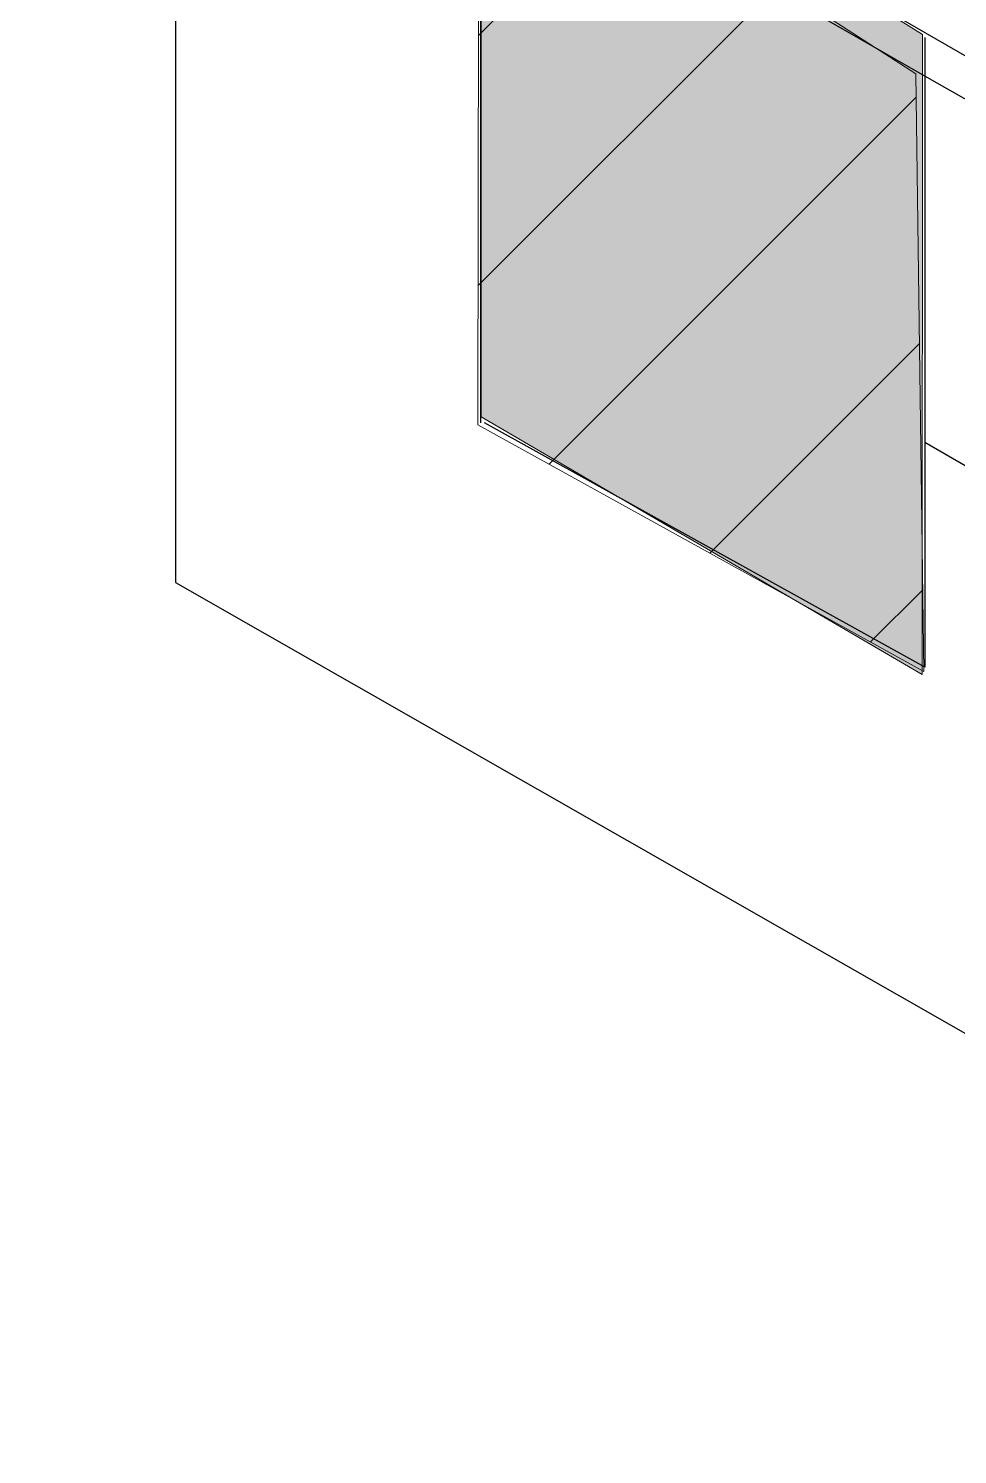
# Model space of a CAD drawing. Extents: x -1140 to 5605, y -816 to 2382.
# Drawn here: x -349 to -296.4, y 1095.1 to 1175.9 of the extents above; entities that cross this region are included whole.
import ezdxf

# ---------------------------------------------------------------- set-up
doc = ezdxf.new("R2010")
doc.units = 0
doc.header["$MEASUREMENT"] = 0
doc.linetypes.add('AI-Linetype-77', pattern=[27.008151, 18.005434, -9.002717])
for name, color, linetype, lineweight in [('.ATI-HATCH', 7, 'Continuous', 0), ('G-ANNO-TTLB', 7, 'Continuous', 0), ('LOGOS', 7, 'Continuous', 0), ('TYVEK', 7, 'Continuous', 0)]:
    doc.layers.add(name, color=color, linetype=linetype, lineweight=lineweight)

msp = doc.modelspace()

# ---------------------------------------------------------------- hatches: boundary and pattern name
at = {"layer": '.ATI-HATCH', "true_color": 0x808080, "transparency": 33554559}
msp.add_hatch(color=8, dxfattribs=at).paths.add_polyline_path([(-298.417, 1139.307), (-323.392, 1153.919), (-323.392, 1381.623), (-298.244, 1367.894), (-298.226, 1351.534), (-302.08, 1349.331), (-302.08, 1177.892), (-298.397, 1175.583)])
at = {"layer": 'G-ANNO-TTLB', "true_color": 0xff00ff, "transparency": 33554687}
h = msp.add_hatch(color=6, dxfattribs=at)
edge = h.paths.add_edge_path()
edge.add_spline(control_points=[(1815.435, -731.698), (1815.435, -731.698), (-1114.083, -731.698), (-1114.083, -731.698), (-1114.083, -731.698), (-1114.083, 1725.302), (-1114.083, 1725.302), (-1114.083, 1725.302), (1815.435, 1725.302), (1815.435, 1725.302), (1815.435, 1725.302), (1815.435, -731.698), (1815.435, -731.698)], knot_values=[0, 0, 0, 0, 1, 1, 1, 2, 2, 2, 3, 3, 3, 4, 4, 4, 4], degree=3, periodic=0)
edge = h.paths.add_edge_path()
edge.add_spline(control_points=[(-1105.083, 1716.302), (-1105.083, 1716.302), (-1105.083, -722.698), (-1105.083, -722.698), (-1105.083, -722.698), (1806.435, -722.698), (1806.435, -722.698), (1806.435, -722.698), (1806.435, 1716.302), (1806.435, 1716.302), (1806.435, 1716.302), (-1105.083, 1716.302), (-1105.083, 1716.302)], knot_values=[0, 0, 0, 0, 1, 1, 1, 2, 2, 2, 3, 3, 3, 4, 4, 4, 4], degree=3, periodic=0)
edge.add_line((-1105.083, 1716.302), (-1105.083, 1716.302))
at = {"layer": 'LOGOS', "true_color": 0x000000, "transparency": 33554687}
h = msp.add_hatch(dxfattribs=at)
h.set_pattern_fill('_U', color=18, scale=10, angle=44.99999, style=2, pattern_type=0)
h.set_pattern_definition([(45, (0, 0), (-7.07107, 7.07107), [])])
h.paths.add_polyline_path([(-298.322, 1139.49), (-323.579, 1153.46), (-323.221, 1381.422), (-297.714, 1366.989), (-298.261, 1351.58), (-302.064, 1349.303), (-304.094, 1176.784), (-298.776, 1173.356)])

# ---------------------------------------------------------------- linework, layer by layer
at = {"layer": '.ATI-HATCH'}
msp.add_lwpolyline([(-298.417, 1139.307), (-323.392, 1153.919), (-323.392, 1381.623), (-298.244, 1367.894), (-298.226, 1351.534), (-302.08, 1349.331), (-302.08, 1177.892), (-298.397, 1175.583)], close=True, dxfattribs=at)
at = {"layer": 'G-ANNO-TTLB'}
for points in [[(1815.435, -731.698), (1815.435, -731.698), (-1114.083, -731.698), (-1114.083, -731.698), (-1114.083, -731.698), (-1114.083, 1725.302), (-1114.083, 1725.302), (-1114.083, 1725.302), (1815.435, 1725.302), (1815.435, 1725.302), (1815.435, 1725.302), (1815.435, -731.698), (1815.435, -731.698)], [(-1105.083, 1716.302), (-1105.083, 1716.302), (-1105.083, -722.698), (-1105.083, -722.698), (-1105.083, -722.698), (1806.435, -722.698), (1806.435, -722.698), (1806.435, -722.698), (1806.435, 1716.302), (1806.435, 1716.302), (1806.435, 1716.302), (-1105.083, 1716.302), (-1105.083, 1716.302)]]:
    msp.add_open_spline(points, degree=3, knots=[0, 0, 0, 0, 1, 1, 1, 2, 2, 2, 3, 3, 3, 4, 4, 4, 4], dxfattribs=at)
at = {"layer": 'LOGOS'}
msp.add_lwpolyline([(-298.322, 1139.49), (-323.579, 1153.46), (-323.221, 1381.422), (-297.714, 1366.989), (-298.261, 1351.58), (-302.064, 1349.303), (-304.094, 1176.784), (-298.776, 1173.356)], close=True, dxfattribs=at)
at = {"layer": 'TYVEK', "color": 243, "lineweight": 25, "true_color": 0xcc667f}
for p, q in [((-323.411, 1153.575), (-323.411, 1381.623)), ((-298.256, 1175.415), (-298.256, 1139.723)), ((-298.256, 1139.723), (-323.21, 1153.575))]:
    msp.add_line(p, q, dxfattribs=at)
at = {"layer": 'TYVEK', "color": 4, "lineweight": 25, "true_color": 0x00ffff}
for p, q in [((-340.706, 1203.186), (-340.706, 1144.521)), ((-215.795, 1104.754), (-298.256, 1152.457)), ((-340.706, 1144.521), (-176.845, 1050.912))]:
    msp.add_line(p, q, dxfattribs=at)
at = {"layer": 'TYVEK', "color": 3, "lineweight": 25, "true_color": 0x00ff00}
for p, q in [((-219.476, 1130.106), (-302.08, 1177.892)), ((-215.621, 1125.843), (-298.256, 1173.219))]:
    msp.add_line(p, q, dxfattribs=at)
at = {"layer": 'TYVEK', "color": 3, "linetype": 'AI-Linetype-77', "lineweight": 25, "true_color": 0x00ff00}
msp.add_line((-298.256, 1173.219), (-303.836, 1176.418), dxfattribs=at)

doc.saveas('drawing.dxf')
